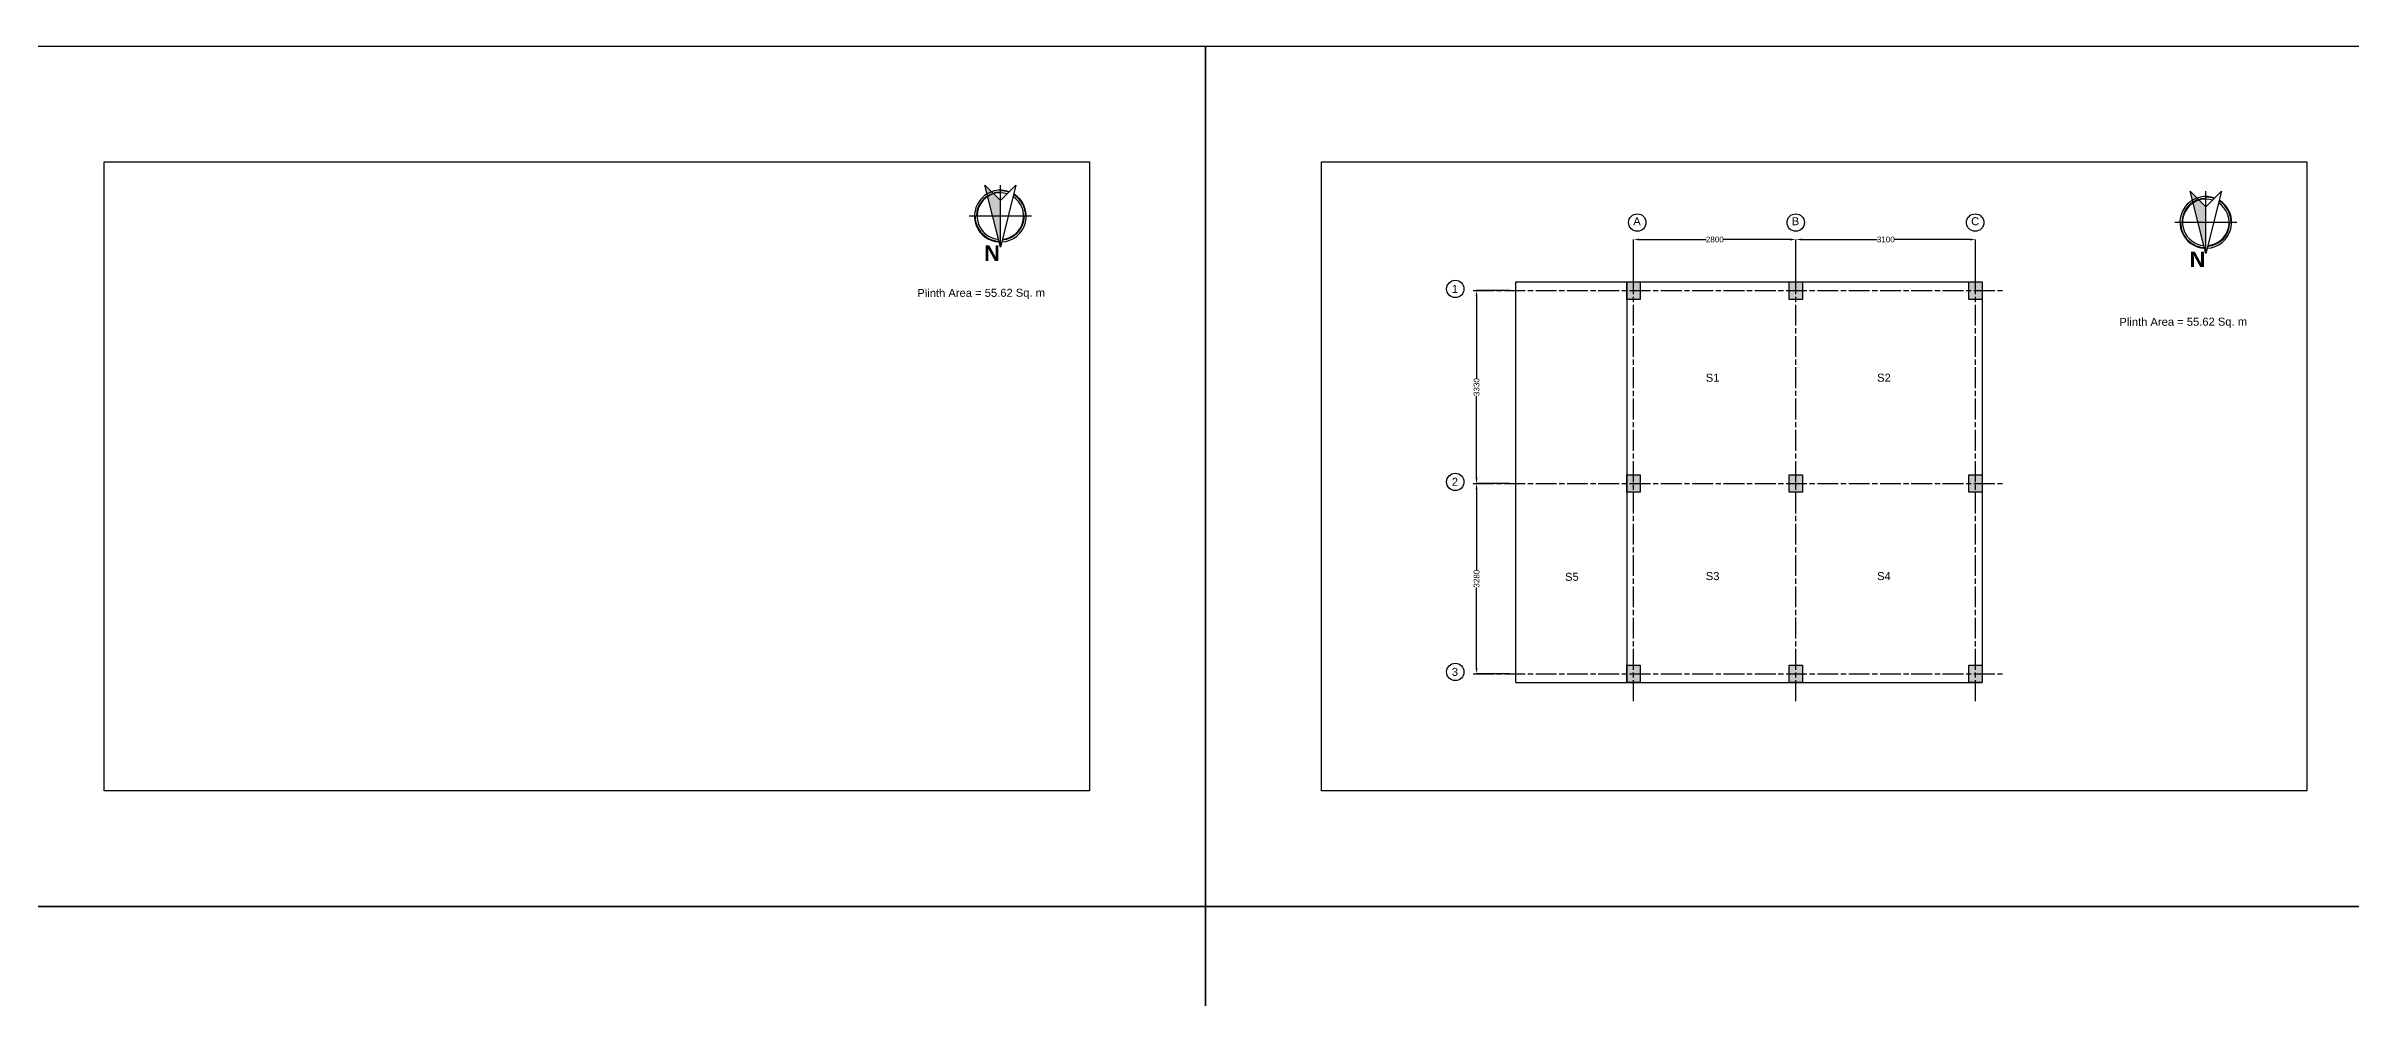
# Model space of a CAD drawing. Header units: millimetres. Extents: x 0 to 454357, y 0 to 194260.
# Drawn here: x 64000 to 103761, y 42975 to 59400 of the extents above; entities that cross this region are included whole.
import ezdxf

# ---------------------------------------------------------------- set-up
doc = ezdxf.new("R2010")
doc.units = ezdxf.units.MM
doc.linetypes.add('ACAD_ISO08W100', pattern=[36, 24, -3, 6, -3])
doc.styles.add('SANSSERIFBOLD', font='SASB____.pfb', dxfattribs={"height": 0.3})
doc.styles.get("Standard").update_dxf_attribs({"font": 'arial.ttf'})
doc.dimstyles.new('ISO-25', dxfattribs={"dimtxt": 100, "dimasz": 100, "dimexe": 1.25, "dimexo": 100, "dimgap": 1, "dimtad": 0, "dimdec": 0, "dimtxsty": 'Standard', "dimcen": 2.5, "dimadec": 0, "dimazin": 0, "dimtfac": 1, "dimtdec": 0, "dimtmove": 0, "dimatfit": 3, "dimfxl": 1, "dimarcsym": 0})

# ---------------------------------------------------------------- blocks, each defined once
blk = doc.blocks.new('*D49')
at = {"color": 0, "lineweight": -2, "transparency": 16777216}
for p, q in [((89252, 55180), (88676, 55180)), ((88677, 55080), (88677, 53665)), ((88677, 51950), (88677, 53364)), ((89252, 51850), (88676, 51850))]:
    blk.add_line(p, q, dxfattribs=at)
at = {"color": 0, "transparency": 16777216}
for points in [[(88660, 55080), (88694, 55080), (88677, 55180)], [(88660, 51950), (88694, 51950), (88677, 51850)]]:
    blk.add_solid(points, dxfattribs=at)
at = {"layer": 'Defpoints', "color": 0, "transparency": 16777216}
for p in [(89352, 55180), (88677, 51850), (89352, 51850)]:
    blk.add_point(p, dxfattribs=at)
at = {"color": 0, "transparency": 16777216, "insert": (88677, 53515), "char_height": 100, "attachment_point": 5, "rotation": 90}
blk.add_mtext('3330', dxfattribs=at)
blk = doc.blocks.new('*D50')
at = {"color": 0, "lineweight": -2, "transparency": 16777216}
for p, q in [((89252, 51850), (88676, 51850)), ((88677, 51750), (88677, 50360)), ((88677, 48670), (88677, 50059)), ((89252, 48570), (88676, 48570))]:
    blk.add_line(p, q, dxfattribs=at)
at = {"color": 0, "transparency": 16777216}
for points in [[(88660, 51750), (88694, 51750), (88677, 51850)], [(88660, 48670), (88694, 48670), (88677, 48570)]]:
    blk.add_solid(points, dxfattribs=at)
at = {"layer": 'Defpoints', "color": 0, "transparency": 16777216}
for p in [(89352, 51850), (88677, 48570), (89352, 48570)]:
    blk.add_point(p, dxfattribs=at)
at = {"color": 0, "transparency": 16777216, "insert": (88677, 50210), "char_height": 100, "attachment_point": 5, "rotation": 90}
blk.add_mtext('3280', dxfattribs=at)
blk = doc.blocks.new('*D51')
at = {"color": 0, "lineweight": -2, "transparency": 16777216}
for p, q in [((91387, 55280), (91387, 56063)), ((94187, 55280), (94187, 56063)), ((91487, 56062), (92636, 56062)), ((94087, 56062), (92938, 56062))]:
    blk.add_line(p, q, dxfattribs=at)
at = {"color": 0, "transparency": 16777216}
for points in [[(91487, 56078), (91487, 56045), (91387, 56062)], [(94087, 56078), (94087, 56045), (94187, 56062)]]:
    blk.add_solid(points, dxfattribs=at)
at = {"layer": 'Defpoints', "color": 0, "transparency": 16777216}
for p in [(94187, 56062), (91387, 55180), (94187, 55180)]:
    blk.add_point(p, dxfattribs=at)
at = {"color": 0, "transparency": 16777216, "insert": (92787, 56062), "char_height": 100, "attachment_point": 5}
blk.add_mtext('2800', dxfattribs=at)
blk = doc.blocks.new('*D52')
at = {"color": 0, "lineweight": -2, "transparency": 16777216}
for p, q in [((94187, 55315), (94187, 56063)), ((97287, 55430), (97287, 56063)), ((94287, 56062), (95587, 56062)), ((97187, 56062), (95887, 56062))]:
    blk.add_line(p, q, dxfattribs=at)
at = {"color": 0, "transparency": 16777216}
for points in [[(94287, 56078), (94287, 56045), (94187, 56062)], [(97187, 56078), (97187, 56045), (97287, 56062)]]:
    blk.add_solid(points, dxfattribs=at)
at = {"layer": 'Defpoints', "color": 0, "transparency": 16777216}
for p in [(97287, 56062), (97287, 55330), (94187, 55215)]:
    blk.add_point(p, dxfattribs=at)
at = {"color": 0, "transparency": 16777216, "insert": (95737, 56062), "char_height": 100, "attachment_point": 5}
blk.add_mtext('3100', dxfattribs=at)

msp = doc.modelspace()

# ---------------------------------------------------------------- hatches: boundary and pattern name
h = msp.add_hatch(color=0)
h.dxf.hatch_style = 1
h.paths.add_polyline_path([(91387.2, 55329.6), (91272.2, 55329.6), (91272.2, 55214.6), (91387.2, 55214.6)])
h.paths.add_polyline_path([(91502.2, 55329.6), (91387.2, 55329.6), (91387.2, 55214.6), (91502.2, 55214.6)])
h.paths.add_polyline_path([(91502.2, 55214.6), (91387.2, 55214.6), (91387.2, 55029.6), (91502.2, 55029.6)])
h.paths.add_polyline_path([(91387.2, 55214.6), (91272.2, 55214.6), (91272.2, 55029.6), (91387.2, 55029.6)])
h.paths.add_polyline_path([(94302.2, 55329.6), (94187.4, 55329.6), (94187.4, 55214.6), (94302.2, 55214.6)])
h.paths.add_polyline_path([(94187.4, 55329.6), (94072.2, 55329.6), (94072.2, 55214.6), (94187.4, 55214.6)])
h.paths.add_polyline_path([(94187.4, 55214.6), (94072.2, 55214.6), (94072.2, 55029.6), (94187.4, 55029.6)])
h.paths.add_polyline_path([(94302.2, 55214.6), (94187.4, 55214.6), (94187.4, 55029.6), (94302.2, 55029.6)])
h.paths.add_polyline_path([(97402.2, 55214.6), (97287.2, 55214.6), (97287.2, 55029.6), (97402.2, 55029.6)])
h.paths.add_polyline_path([(97402.2, 55329.6), (97287.2, 55329.6), (97287.2, 55214.6), (97402.2, 55214.6)])
h.paths.add_polyline_path([(97287.2, 55329.6), (97172.2, 55329.6), (97172.2, 55214.6), (97287.2, 55214.6)])
h.paths.add_polyline_path([(97287.2, 55214.6), (97172.2, 55214.6), (97172.2, 55029.6), (97287.2, 55029.6)])
h.paths.add_polyline_path([(91387.2, 51999.6), (91272.2, 51999.6), (91272.2, 51814.6), (91387.2, 51814.6)])
h.paths.add_polyline_path([(91387.2, 51814.6), (91272.2, 51814.6), (91272.2, 51699.6), (91387.2, 51699.6)])
h.paths.add_polyline_path([(91502.2, 51814.6), (91387.2, 51814.6), (91387.2, 51699.6), (91502.2, 51699.6)])
h.paths.add_polyline_path([(91502.2, 51999.6), (91387.2, 51999.6), (91387.2, 51814.6), (91502.2, 51814.6)])
h.paths.add_polyline_path([(94187.4, 51999.6), (94072.2, 51999.6), (94072.2, 51814.6), (94187.4, 51814.6)])
h.paths.add_polyline_path([(94187.4, 51814.6), (94072.2, 51814.6), (94072.2, 51699.6), (94187.4, 51699.6)])
h.paths.add_polyline_path([(94302.2, 51814.6), (94187.4, 51814.6), (94187.4, 51699.6), (94302.2, 51699.6)])
h.paths.add_polyline_path([(94302.2, 51999.6), (94187.4, 51999.6), (94187.4, 51814.6), (94302.2, 51814.6)])
h.paths.add_polyline_path([(97402.2, 51814.6), (97287.2, 51814.6), (97287.2, 51699.6), (97402.2, 51699.6)])
h.paths.add_polyline_path([(97287.2, 51814.6), (97172.2, 51814.6), (97172.2, 51699.6), (97287.2, 51699.6)])
h.paths.add_polyline_path([(97287.2, 51999.6), (97172.2, 51999.6), (97172.2, 51814.6), (97287.2, 51814.6)])
h.paths.add_polyline_path([(97402.2, 51999.6), (97287.2, 51999.6), (97287.2, 51814.6), (97402.2, 51814.6)])
h.paths.add_polyline_path([(97402.2, 48534.6), (97287.2, 48534.6), (97287.2, 48419.6), (97402.2, 48419.6)])
h.paths.add_polyline_path([(97402.2, 48719.6), (97287.2, 48719.6), (97287.2, 48534.6), (97402.2, 48534.6)])
h.paths.add_polyline_path([(97287.2, 48534.6), (97172.2, 48534.6), (97172.2, 48419.6), (97287.2, 48419.6)])
h.paths.add_polyline_path([(97287.2, 48719.6), (97172.2, 48719.6), (97172.2, 48534.6), (97287.2, 48534.6)])
h.paths.add_polyline_path([(94301.8, 48534.6), (94187.4, 48534.6), (94187.4, 48419.6), (94301.8, 48419.6)])
h.paths.add_polyline_path([(94187.4, 48534.6), (94071.8, 48534.6), (94071.8, 48419.6), (94187.4, 48419.6)])
h.paths.add_polyline_path([(94187.4, 48719.6), (94071.8, 48719.6), (94071.8, 48534.6), (94187.4, 48534.6)])
h.paths.add_polyline_path([(94301.8, 48719.6), (94187.4, 48719.6), (94187.4, 48534.6), (94301.8, 48534.6)])
h.paths.add_polyline_path([(91387.2, 48534.6), (91272.2, 48534.6), (91272.2, 48419.6), (91387.2, 48419.6)])
h.paths.add_polyline_path([(91387.2, 48719.6), (91272.2, 48719.6), (91272.2, 48534.6), (91387.2, 48534.6)])
h.paths.add_polyline_path([(91502.2, 48719.6), (91387.2, 48719.6), (91387.2, 48534.6), (91502.2, 48534.6)])
h.paths.add_polyline_path([(91502.2, 48534.6), (91387.2, 48534.6), (91387.2, 48419.6), (91502.2, 48419.6)])

# ---------------------------------------------------------------- linework, layer by layer
for p, q in [((80462, 55930.1), (80195, 57002.4)), ((80195, 57002.4), (80462.7, 56734.1)), ((80462, 55930.1), (80463, 57002.1)), ((80731, 57001.9), (80462, 55930.1)), ((80462.7, 56734.1), (80731, 57001.9)), ((101257.2, 55822), (100990.2, 56894.3)), ((100990.2, 56894.3), (101258, 56626)), ((101257.2, 55822), (101258.2, 56894)), ((101526.2, 56893.8), (101257.2, 55822)), ((101258, 56626), (101526.2, 56893.8)), ((80998.5, 56465.6), (79926.5, 56466.6)), ((101793.7, 56357.5), (100721.7, 56358.5)), ((91272.2, 55329.6), (91272.2, 48419.6)), ((89352.2, 48419.6), (97402.2, 48419.6))]:
    msp.add_line(p, q)
at = {"linetype": 'ACAD_ISO08W100', "ltscale": 15}
for p, q in [((91387.2, 48096.6), (91387.2, 55710)), ((94187.4, 48096.8), (94187.4, 55710.2)), ((97287.2, 48096.6), (97287.2, 55710)), ((88617.4, 55179.6), (97793.2, 55179.6)), ((88617.4, 51849.6), (97793.2, 51849.6)), ((88617.4, 48569.6), (97793.2, 48569.6))]:
    msp.add_line(p, q, dxfattribs=at)
for points in [[(63000, 44550), (63000, 59400), (84000, 59400), (84000, 44550), (63000, 44550)], [(84000, 44550), (84000, 59400), (105000, 59400), (105000, 44550), (84000, 44550)], [(65000, 46550), (65000, 57400), (82000, 57400), (82000, 46550)], [(86000, 46550), (86000, 57400), (103000, 57400), (103000, 46550)], [(91502.2, 55329.6), (91502.2, 55029.6), (91272.2, 55029.6), (91272.2, 55329.6)], [(94302.2, 55329.6), (94302.2, 55029.6), (94072.2, 55029.6), (94072.2, 55329.6)], [(97402.2, 55329.6), (97402.2, 55029.6), (97172.2, 55029.6), (97172.2, 55329.6)], [(91502.2, 51999.6), (91502.2, 51699.6), (91272.2, 51699.6), (91272.2, 51999.6)], [(94302.2, 51999.6), (94302.2, 51699.6), (94072.2, 51699.6), (94072.2, 51999.6)], [(97402.2, 51999.6), (97402.2, 51699.6), (97172.2, 51699.6), (97172.2, 51999.6)], [(91502.2, 48719.6), (91502.2, 48419.6), (91272.2, 48419.6), (91272.2, 48719.6)], [(94301.8, 48719.6), (94301.8, 48419.6), (94071.8, 48419.6), (94071.8, 48719.6)], [(97402.2, 48719.6), (97402.2, 48419.6), (97172.2, 48419.6), (97172.2, 48719.6)], [(63000, 29700), (63000, 44550), (84000, 44550), (84000, 29700), (63000, 29700)], [(84000, 29700), (84000, 44550), (105000, 44550), (105000, 29700), (84000, 29700)]]:
    msp.add_lwpolyline(points, close=True)
msp.add_lwpolyline([(89352.2, 48419.6), (89352.2, 55329.6), (97402.2, 55329.6), (97402.2, 48419.6)])
for centre in [(91450, 56355.3), (94183.9, 56355.3), (97278.4, 56355.3), (88310.2, 55209.6), (88310.2, 51879.6), (88310.2, 48599.6)]:
    msp.add_circle(centre, 150)
for centre, radius, start, end in [((80462.5, 56466.1), 446.7, 70.0518, 267.06355), ((80462.5, 56466.1), 413.2, 89.9477, 179.9477), ((80462.5, 56466.1), 402, 73.07321, 265.11644), ((80462.5, 56466.1), 435.5, 70.74208, 89.9477), ((80462.5, 56466.1), 435.5, 179.9477, 269.9477), ((80462.5, 56466.1), 446.7, 272.83186, 58.99107), ((80462.5, 56466.1), 413.2, 274.25059, 359.9477), ((80462.5, 56466.1), 402, 274.77897, 57.04395), ((80462.5, 56466.1), 435.5, 359.9477, 58.54361), ((101257.7, 56358), 446.7, 70.0518, 267.06355), ((101257.7, 56358), 413.2, 89.9477, 179.9477), ((101257.7, 56358), 402, 73.07321, 265.11644), ((101257.7, 56358), 435.5, 70.74208, 89.9477), ((101257.7, 56358), 446.7, 272.83186, 58.99107), ((101257.7, 56358), 402, 274.77897, 57.04395), ((101257.7, 56358), 435.5, 359.9477, 58.54361), ((101257.7, 56358), 435.5, 179.9477, 269.9477), ((101257.7, 56358), 413.2, 274.25059, 359.9477)]:
    msp.add_arc(centre, radius, start, end)
msp.add_point((94187.2, 51849.6))
for points in [[(80462, 55930.1), (80195, 57002.4), (80462.7, 56734.1)], [(101257.2, 55822), (100990.2, 56894.3), (101258, 56626)]]:
    msp.add_solid(points)

# ---------------------------------------------------------------- texts
for s, height, p in [('A', 138, (91380.8, 56308.4)), ('B', 138, (94114.7, 56308.4)), ('C', 138, (97209.2, 56308.4)), ('1', 138, (88250.5, 55141.7)), ('Plinth Area = 55.62 Sq. m', 138.039, (79029.7, 55069.2)), ('Plinth Area = 55.62 Sq. m', 138.039, (99766.7, 54570.6)), ('S1', 138.04, (92631.5, 53608)), ('S2', 138.04, (95586.9, 53608)), ('2', 138, (88250.5, 51811.7)), ('S5', 138.04, (90204, 50172.2)), ('S3', 138.04, (92631.5, 50184.7)), ('S4', 138.04, (95586.9, 50184.7)), ('3', 138, (88250.5, 48531.7))]:
    msp.add_text(s, height=height, rotation=0.17556).set_placement(p)
at = {"style": 'SANSSERIFBOLD', "width": 1}
for p in [(80453.9, 55962.4), (101249.2, 55854.3)]:
    msp.add_text('N', height=268.6, rotation=180, dxfattribs=at).set_placement(p)

# ---------------------------------------------------------------- dimensions: what is measured, and where the dimension line sits
dim = msp.add_linear_dim(base=(94187.4, 56061.5), p1=(91387.2, 55179.6), p2=(94187.4, 55179.6), dimstyle='ISO-25')
dim.commit()
dim.dimension.update_dxf_attribs({"geometry": '*D51', "text_midpoint": (92787.3, 56061.5)})
dim = msp.add_linear_dim(base=(97287.2, 56061.5), p1=(94187.4, 55214.6), p2=(97287.2, 55329.6), dimstyle='ISO-25', override={"dimtmove": 1})
dim.commit()
dim.dimension.update_dxf_attribs({"geometry": '*D52', "text_midpoint": (95737.3, 56061.5)})
dim = msp.add_linear_dim(base=(88677.1, 51849.6), p1=(89352.2, 55179.6), p2=(89352.2, 51849.6), angle=90, dimstyle='ISO-25')
dim.commit()
dim.dimension.update_dxf_attribs({"geometry": '*D49', "text_midpoint": (88677.1, 53514.6), "dimtype": 160})
dim = msp.add_linear_dim(base=(88677.1, 48569.6), p1=(89352.2, 51849.6), p2=(89352.2, 48569.6), angle=90, dimstyle='ISO-25', override={"dimtmove": 1})
dim.commit()
dim.dimension.update_dxf_attribs({"geometry": '*D50', "text_midpoint": (88677.1, 50209.6)})

doc.saveas('drawing.dxf')
